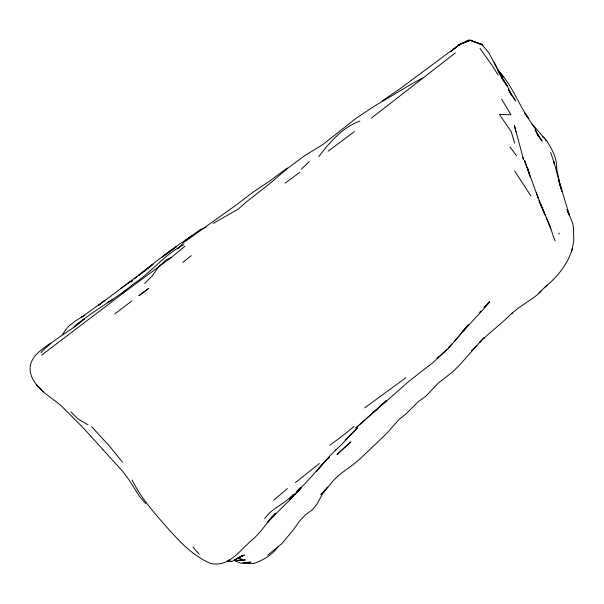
<?xml version="1.0" encoding="UTF-8"?>
<svg xmlns="http://www.w3.org/2000/svg" width="604" height="604" viewBox="0 0 604 604"><rect width="100%" height="100%" fill="white"/><g stroke="black" fill="none" stroke-linecap="round" stroke-linejoin="round"><path stroke-width="0.91" d="M573.46 230.887C574.132 223.284 569.383 216.375 567.005 209.422L569.444 215.364L558.368 178.882L559.576 182.718L556.435 167.633M573.43 230.705L573.611 228.108L573.43 231.445M556.571 169.784C557.726 159.018 551.739 148.599 546.084 139.803M544.249 287.572C556.933 277.53 567.971 264.31 572.305 248.516M571.746 251.121L573.8 240.452L573.46 229.762M558.813 234.11L559.289 233.076M466.711 41.676L467.073 41.012M62.567 334.314L68.131 326.636L75.417 320.958L84.613 315.265M264.665 518.768C271.687 508.047 285.012 503.94 293.28 494.276M132.163 480.029C140.77 497.711 154.043 512.69 166.946 527.375C179.426 541.358 192.887 556.005 210.456 563.343C229.573 568.017 240.739 548.696 253.748 538.594C261.728 531.014 267.708 521.728 274.963 513.528M268.342 521.614L272.517 516.261L267.308 522.724C278.285 510.727 290.698 500.104 301.079 487.481C313.544 475.507 323.729 461.433 336.3 449.519M318.791 156.496C329.897 142.219 342.377 127.399 359.893 121.102M316.36 471.543L323.782 462.664M468.191 324.929L461.72 332.736L468.274 324.922L461.72 332.706L483.026 309.693L489.753 301.426L484.136 307.655M317.281 470.418L323.661 462.815M454.767 340.875L461.577 333.053L448.1 348.659L433.023 362.528L408.976 381.26L355.794 428.017L386.454 400.595L378.995 407.292L382.136 404.061M512.539 312.585L504.574 320.218L482.596 339.357M349.595 435.914L357.711 427.519L350.267 435.212M349.323 436.02L342.528 443.585L335.144 450.659M448.455 347.791L452.245 343.638M350.29 435.099L351.06 434.261L345.496 440.173M278.331 546.62C272.094 554.865 263.306 560.391 253.506 563.532L243.027 562.709L250.652 562.158L241.041 563.328L233.688 560.24M476.926 345.473L459.153 365.533L452.66 371.898L438.444 382.944L425.926 396.156L418.625 401.366L405.812 414.065L398.844 419.652L386.862 433.294L361.056 457.93L354.352 463.721L340.09 474.185L333.589 480.188L327.602 487.677L320.822 494.676L327.7 486.915L322.385 494.321L316.534 504.823L312.344 509.753L305.299 514.97L299.252 521.38L294.118 528.87L281.743 543.759L267.678 555.144M296.685 491.369L300.324 487.443M322.672 464.121L329.467 456.805L328.365 457.915M269.845 519.674L275.885 513.204M177.878 248.75L183.948 242.31L236.194 205.028L252.857 192.261L270.373 180.536L287.3 167.98M476.314 346.107L471.362 351.332L484.129 337.712L479.455 342.581L481.343 340.648M484.37 307.572L489.451 302.294L484.227 307.708M41.004 352.593C53.371 338.753 70.842 331.264 84.477 318.844L75.998 324.884M144.673 283.45L152.268 275.877L158.61 266.734L166.568 259.546L171.053 257.682L184.877 246.319M301.343 487.926L292.268 496.541M300.029 489.3L289.384 499.493M479.591 312.351L480.927 311.045M547.028 285.45L538.806 292.834M447.156 349.112L440.452 355.477L436.798 358.164M301.343 169.128L309.233 161.698M378.995 407.292L379.599 406.741L371.603 414.05M541.252 291.188C532.554 300.007 520.761 304.793 511.958 313.574M130.932 281.955L132.299 280.769M144.152 271.581L146.077 269.928M287.391 488.576L273.748 500.15M130.887 281.902L132.253 280.739M353.959 426.454L346.039 433.128L329.837 445.314M74.096 326.99C92.737 310.849 114.941 299.486 133.831 283.706C151.687 272.079 164.764 254.246 184.001 244.665M134.299 278.995L137.063 276.707M138.444 275.56C155.696 261.691 173.046 247.663 191.876 236.043L187.504 238.852M122.333 293.197L125.7 290.426M319.418 463.517L295.439 482.558M138.618 275.62L153.046 264.212L98.528 305.352L104.107 300.935L81.321 317.364L84.711 315.212M182.672 262.476L191.325 255.613M371.317 118.165L455.416 52.835M171.053 257.682L125.723 291.211L41.752 355.069M114.768 313.952L131.763 300.988M354.457 131.544L328.282 151.076M364.673 407.874L405.858 377.772M128.275 283.095L129.762 281.977L120.785 288.614M285.088 183.163L299.697 172.48M50.645 343.012C42.439 349.165 31.604 355.484 30.2 366.636C29.12 376.964 36.24 385.352 43.428 391.837L36.836 385.095L44.228 392.721L60.408 404.982L82.333 426.922L102.831 449.406M185.315 240.256L200.09 229.754L206.077 227.21M382.558 100.619L400.218 88.629L460.444 43.873L470.591 40.211L482.332 44.877L489.006 53.167L503.215 80.158L498.232 70.925L507.503 86.485L501.622 77.773L507.398 86.115L511.452 94.873L508.266 89.294L515.65 100.966L510.07 92.82M234.737 559.848L244.273 555.061L234.737 559.848L242.831 555.295L232.329 561.297L228.765 561.629L227.195 560.587M213.272 223.382L238.338 209.029L246.273 201.993L271.324 182.325L287.512 168.433L304.65 155.726L322.913 144.477L356.617 117.908L374.563 106.04L411.717 83.911L422.521 78.075M108.063 302.151L112.842 299.607M461.297 44.047L458.768 45.096L450.448 51.77L460.444 43.873L458.768 45.096L468.221 40.083L470.591 40.211L462.989 43.352M237.297 560.64L245.352 559.923L235.507 560.806M243.027 562.709L249.528 563.011M236.776 558.443L242.627 559.515M480.104 43.903L482.332 44.877L470.312 40.347M238.482 558.383L241.139 559.025M470.312 40.325L481.501 44.167M228.652 559.961L231.075 561.365M87.98 424.793L78.361 419.146L70.804 411.89M542.483 136.844L544.732 138.459L545.986 140.808M91.582 426.628L109.618 446.228L122.499 462.181M544.732 138.459L531.852 123.888M102.672 449.346L122.959 471.649L129.332 480.278L139.335 496.163L145.685 503.562M192.948 547.058L199.26 554.268M497.296 69.483L503.343 76.844L497.983 70.525C511.694 84.22 517.817 103.05 528.734 118.709L524.385 112.336L534.804 128.161L538.375 135.983L536.11 131.853M480.014 48.441L492.653 66.221L498.157 75.13M510.048 147.036L516.503 155.757M537.175 134.481L542.105 141.147L535.242 130.185M514.631 170.955L530.924 195.968M501.69 99.215L510.992 114.783L499.44 114.428L511.271 131.748L514.623 143.065M499.063 72.019L494.299 62.423M538.942 200.77L550.41 226.9L552.615 234.292M546.242 217.614L550.735 228.908M568.024 211.974L569.444 215.364M559.727 184.416L561.456 188.622L559.183 182.159L561.833 191.264L554.359 163.435L550.614 152.427M545.11 215.122L537.515 196.194L524.529 160.46L529.104 173.605M552.871 235.009L555.068 240.837M536.141 192.487L538.421 198.708L537.515 196.194M554.359 163.435L553.634 161.321L554.396 164.786M522.754 157.282L523.487 159.471L514.457 125.36L515.808 131.808M529.195 173.718L527.888 168.705L529.21 173.665M529.776 175.719L528.726 172.163L529.648 175.553M529.429 174.488L530.176 177.017M344.839 447.247L337.009 454.578L350.932 441.834L344.839 447.247M176.126 246.915L161.434 257.674L176.126 246.915M148.531 288.508L138.995 295.605L148.531 288.508M541.297 205.707L540.157 203.322L544.129 212.51L541.297 205.707"/></g></svg>
